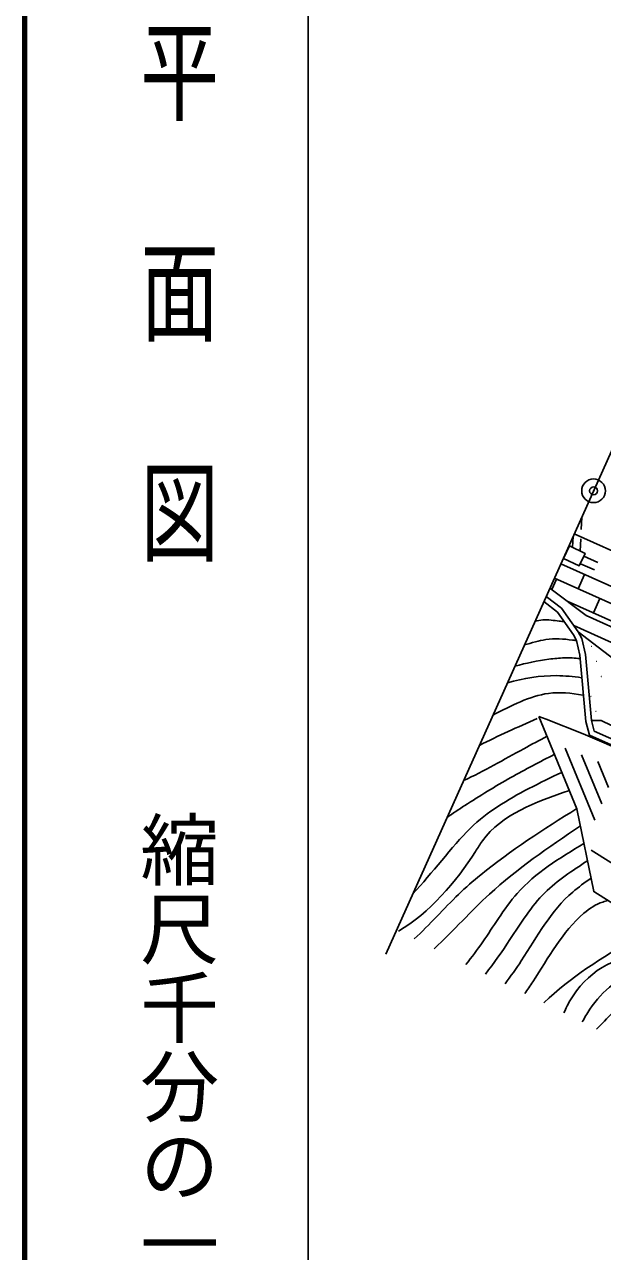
# Model space of a CAD drawing. Units: millimetres at full size, sheet at 1:1000; details may follow other scales. Extents: x 40000 to 680000, y 20000 to 380000.
# Drawn here: x 40000 to 76660, y 263016 to 340849 of the extents above; entities that cross this region are included whole.
import ezdxf
from ezdxf.enums import TextEntityAlignment as Align

# ---------------------------------------------------------------- set-up
doc = ezdxf.new("R2010")
doc.units = ezdxf.units.MM
doc.header["$LTSCALE"] = 1000
doc.header["$PDMODE"] = 32
doc.header["$PDSIZE"] = 500
for name, color, linetype, lineweight in [('M-BGD', 7, 'Continuous', 25), ('M-BMK-OTRS', 5, 'Continuous', 25), ('M-BMK-SRVR', 3, 'Continuous', 25), ('M-STR-STRC', 7, 'Continuous', 25), ('M-TTL', 2, 'Continuous', 140), ('M-TTL-BAND', 7, 'Continuous', 25)]:
    doc.layers.add(name, color=color, linetype=linetype, lineweight=lineweight)
doc.styles.add('@ＭＳ ゴシック', font='')
doc.styles.get('@ＭＳ ゴシック').set_extended_font_data('@MS Gothic')

msp = doc.modelspace()

# ---------------------------------------------------------------- linework, layer by layer
at = {"layer": 'M-BGD'}
for p, q in [((75311, 308821), (75342, 309592)), ((74764, 307685), (74792, 308365)), ((75254, 307450), (75286, 308221)), ((74451, 307606), (74485, 307591)), ((74238, 307132), (74260, 307122)), ((75486, 307114), (76367, 306724)), ((75530, 305965), (75121, 305052)), ((75276, 306639), (76156, 306249)), ((73752, 305665), (73454, 305000)), ((73609, 305729), (81290, 302291)), ((75629, 303354), (73326, 305097)), ((76490, 304439), (76082, 303527)), ((74415, 304273), (80801, 301414)), ((74712, 304140), (74682, 304071)), ((80623, 301095), (75629, 303354)), ((85194, 291657), (75441, 295844)), ((76183, 290375), (74302, 294954)), ((75336, 294522), (76615, 291409)), ((77046, 292442), (76369, 294091)), ((82295, 284477), (75945, 288469))]:
    msp.add_line(p, q, dxfattribs=at)
msp.add_lwpolyline([(74573, 307776), (75560, 307304), (75179, 306507), (74192, 306979)], close=True, dxfattribs=at)
for points in [[(74019, 306641), (81779, 303168), (90857, 299174)], [(75121, 302332), (74066, 303821), (73092, 304576)], [(83260, 292479), (75829, 295769), (75614, 296638), (75232, 300836), (75005, 301778), (74813, 302144), (73803, 303569), (72940, 304238)], [(89456, 296550), (80268, 300268), (74846, 302721)], [(89062, 295396), (85537, 296128), (80271, 298361), (75121, 302332), (75344, 301906), (75588, 300895), (75970, 296697), (76136, 296027), (83406, 292808)], [(79624, 283636), (76105, 285848), (75042, 291098), (72633, 296962)], [(72633, 296962), (73089, 296781), (75441, 295844)], [(75970, 296697), (76587, 296699), (83581, 293310), (85123, 292516), (87563, 291648)]]:
    msp.add_lwpolyline(points, dxfattribs=at)
for centre in [(75197, 302201), (75978, 301401), (76283, 300449), (76588, 299496), (75788, 298715), (75940, 298239), (76245, 297286)]:
    msp.add_circle(centre, 0.1, dxfattribs=at)
for points, knots in [([(74248, 302979), (74138, 302985), (74028, 302993), (73918, 303004), (73570, 303039), (73222, 303102), (72880, 303081), (72713, 303070), (72548, 303038), (72384, 302997)], [0, 0, 0, 0, 1, 1, 1, 2, 2, 2, 3, 3, 3, 3]), ([(74982, 301773), (74908, 301783), (74833, 301793), (74759, 301802), (74195, 301873), (73625, 301918), (73070, 301833), (72847, 301799), (72626, 301744), (72406, 301685), (72173, 301623), (71940, 301559), (71709, 301492)], [0, 0, 0, 0, 1, 1, 1, 2, 2, 2, 3, 3, 3, 4, 4, 4, 4]), ([(71106, 300149), (71817, 300343), (72539, 300487), (73261, 300585), (73592, 300630), (73923, 300665), (74253, 300674), (74579, 300682), (74905, 300665), (75229, 300630)], [0, 0, 0, 0, 1, 1, 1, 2, 2, 2, 3, 3, 3, 3]), ([(75328, 299416), (74803, 299491), (74277, 299541), (73747, 299545), (72706, 299554), (71653, 299388), (70631, 299089)], [0, 0, 0, 0, 1, 1, 1, 2, 2, 2, 2]), ([(69715, 297048), (70878, 297622), (72026, 298256), (73241, 298417), (73951, 298510), (74684, 298442), (75425, 298312)], [0, 0, 0, 0, 1, 1, 1, 2, 2, 2, 2]), ([(67847, 292883), (69158, 293489), (70402, 294222), (71669, 294911), (72161, 295178), (72656, 295439), (73151, 295700)], [0, 0, 0, 0, 1, 1, 1, 2, 2, 2, 2]), ([(73621, 294556), (72691, 294075), (71760, 293594), (70849, 293081), (69857, 292522), (68887, 291925), (67929, 291305), (67549, 291059), (67170, 290809), (66799, 290547)], [0, 0, 0, 0, 1, 1, 1, 2, 2, 2, 3, 3, 3, 3]), ([(74092, 293411), (72682, 292740), (71271, 292068), (70028, 291250), (69418, 290850), (68849, 290413), (68265, 289842), (67090, 288692), (65857, 286995), (64627, 285706)], [0, 0, 0, 0, 1, 1, 1, 2, 2, 2, 3, 3, 3, 3]), ([(63725, 283339), (65649, 284452), (67406, 286503), (68601, 288379), (68751, 288614), (68891, 288846), (69047, 289063), (70266, 290756), (72414, 291511), (74562, 292267)], [0, 0, 0, 0, 1, 1, 1, 2, 2, 2, 3, 3, 3, 3]), ([(75044, 291119), (72936, 289790), (70829, 288462), (68937, 286916), (68457, 286524), (67990, 286118), (67527, 285671), (66606, 284784), (65696, 283735), (64724, 282845)], [0, 0, 0, 0, 1, 1, 1, 2, 2, 2, 3, 3, 3, 3]), ([(75261, 290014), (73246, 288648), (71231, 287283), (69497, 285691), (68309, 284600), (67253, 283403), (65990, 282218)], [0, 0, 0, 0, 1, 1, 1, 2, 2, 2, 2]), ([(75486, 288906), (73947, 287971), (72408, 287036), (71255, 285733), (70820, 285241), (70440, 284697), (70060, 284135), (69403, 283161), (68747, 282133), (68000, 281225)], [0, 0, 0, 0, 1, 1, 1, 2, 2, 2, 3, 3, 3, 3]), ([(75710, 287798), (74754, 287177), (73798, 286557), (73012, 285775), (72145, 284912), (71485, 283854), (70786, 282796), (70295, 282054), (69786, 281311), (69234, 280614)], [0, 0, 0, 0, 1, 1, 1, 2, 2, 2, 3, 3, 3, 3]), ([(75935, 286690), (75535, 286410), (75135, 286130), (74770, 285816), (73406, 284645), (72529, 283006), (71512, 281458), (71184, 280959), (70841, 280470), (70481, 279998)], [0, 0, 0, 0, 1, 1, 1, 2, 2, 2, 3, 3, 3, 3]), ([(77022, 285272), (76905, 285245), (76788, 285218), (76675, 285182), (76236, 285043), (75844, 284770), (75488, 284468), (74093, 283287), (73253, 281666), (72238, 280120), (72074, 279870), (71906, 279623), (71732, 279379)], [0, 0, 0, 0, 1, 1, 1, 2, 2, 2, 3, 3, 3, 4, 4, 4, 4]), ([(78654, 282865), (76643, 281642), (74631, 280419), (72953, 278800), (72948, 278795), (72942, 278789), (72936, 278783)], [0, 0, 0, 0, 1, 1, 1, 2, 2, 2, 2]), ([(74219, 278149), (74280, 278297), (74346, 278445), (74418, 278589), (75313, 280384), (77141, 281766), (78884, 281632), (79571, 281579), (80245, 281290), (80918, 281002)], [0, 0, 0, 0, 1, 1, 1, 2, 2, 2, 3, 3, 3, 3]), ([(80548, 280120), (80058, 280333), (79568, 280545), (79082, 280574), (77849, 280646), (76642, 279532), (75863, 278381), (75682, 278113), (75524, 277844), (75378, 277576)], [0, 0, 0, 0, 1, 1, 1, 2, 2, 2, 3, 3, 3, 3]), ([(80178, 279238), (79873, 279371), (79569, 279503), (79280, 279516), (78545, 279548), (77907, 278808), (77308, 278173), (76953, 277797), (76612, 277458), (76285, 277127)], [0, 0, 0, 0, 1, 1, 1, 2, 2, 2, 3, 3, 3, 3])]:
    msp.add_open_spline(points, degree=3, knots=knots, dxfattribs=at)
msp.add_open_spline([(72523, 296816), (71284, 296275), (70044, 295733), (68850, 295118)], degree=3, dxfattribs=at)
at = {"layer": 'M-BMK-OTRS'}
msp.add_line((62913, 281885), (91158, 344850), dxfattribs=at)
at = {"layer": 'M-BMK-SRVR'}
msp.add_circle((76095, 311270), 750, dxfattribs=at)
msp.add_point((76095, 311270), dxfattribs=at)
at = {"layer": 'M-STR-STRC'}
msp.add_lwpolyline([(74867, 308533), (82596, 305066), (95781, 299176), (105053, 295212), (114042, 291464), (123137, 287690), (132167, 284172), (141432, 280727), (150762, 277419), (154432, 276196), (164056, 273127)], dxfattribs=at)
at = {"layer": 'M-TTL'}
msp.add_line((40000, 380000), (40000, 20000), dxfattribs=at)
at = {"layer": 'M-TTL-BAND'}
msp.add_line((58000, 370000), (58000, 20000), dxfattribs=at)

# ---------------------------------------------------------------- texts
at = {"layer": 'M-TTL-BAND', "style": '@ＭＳ ゴシック', "width": 1.4}
msp.add_text('平  面  図', height=3666, rotation=270, dxfattribs=at).set_placement((49777, 306475), align=Align.MIDDLE_RIGHT)
at = {"layer": 'M-TTL-BAND', "style": '@ＭＳ ゴシック'}
msp.add_text('縮尺千分の一', height=3666, rotation=270, dxfattribs=at).set_placement((49777, 261030), align=Align.MIDDLE_RIGHT)

doc.saveas('drawing.dxf')
